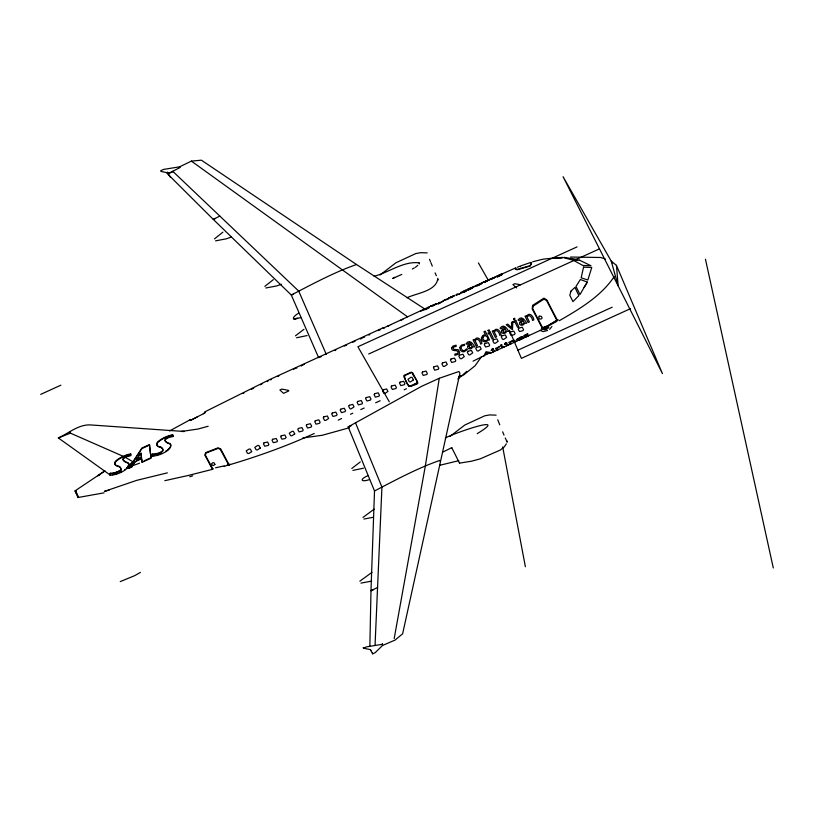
<?xml version="1.0" encoding="UTF-8"?>
<svg xmlns="http://www.w3.org/2000/svg" width="814" height="814" viewBox="0 0 814 814"><rect width="100%" height="100%" fill="white"/><g stroke="black" fill="none" stroke-linecap="round" stroke-linejoin="round"><path stroke-width="1.22" d="M224.165 466.391L228.673 464.814M314.265 433.486C286.772 446.052 258.17 456.298 229.192 464.886L227.208 465.028M230.118 464.336L229.192 464.804M369.871 645.787L370.981 590.74L374.511 490.964L348.178 426.872L421.56 386.355L439.275 378.276L458.933 371.499L459.92 373.239L402.625 633.811L395.044 640.099L382.6 645.421L375.122 652.716L372.7 653.815L370.299 649.603L363.482 648.219L363.186 647.517M169.566 430.962L190.15 419.729L190.13 420.523L203.551 413.675L205.22 412.596L205.25 411.65L269.454 379.66L383.15 327.777L383.567 328.408M190.568 420.258L190.588 419.495L191.056 420.207M164.794 480.687L188.248 475.468L212.474 469.342L212.495 468.762M212.973 468.681L212.963 469.22L205.362 455.097L206.095 453.032L218.101 448.382L220.289 449.277L228.724 465.028M204.813 411.874L204.782 412.79L203.368 413.705M104.996 470.838L75.041 490.862L78.032 497.507L104.09 492.836M78.032 497.507L77.401 495.706M515.903 267.816L515.862 269.139L517.541 269.292L529.985 265.669L531.074 263.99L531.023 262.342L520.858 265.852M383.15 327.777L384.188 327.666M383.526 327.869L383.913 328.184M423.595 309.422L423.718 310.042L425.936 309.218L429.283 307.682L429.314 306.817M424.877 308.842C424.898 310.175 428.184 308.353 428.032 307.397M464.112 290.964L464.082 291.819L466.361 290.791L465.374 291.107L465.394 290.374M467.847 289.255L467.806 290.476L474.104 286.813L469.129 288.736C471.011 289.845 475.844 285.317 469.129 288.858M475.529 285.755L475.651 286.375L477.869 285.551L481.227 284.015L481.257 283.15M476.811 285.175C476.831 286.508 480.128 284.697 479.975 283.73M375.071 644.881L381.929 487.037L355.474 422.731M118.376 466.035A12.261 5.759 -23 0 1 120.808 468.62A6.237 2.93 -23 0 1 120.686 469.556A2.544 1.19 -23 0 1 119.597 470.716A6.451 3.032 -23 0 1 116.188 472.273A13.451 6.329 -23 0 1 110.226 473.209L110.205 475.284A15.11 7.102 -23 0 0 124.949 470.116A9.849 4.63 -23 0 0 128.836 464.204A7.245 3.398 -23 0 0 127.228 462.8A20.248 9.514 -23 0 1 123.28 460.195A3.571 1.679 -23 0 1 124.44 457.926A5.067 2.381 -23 0 1 128.144 456.247L130.993 455.606L130.637 453.876A16.565 7.784 -23 0 0 116.595 460.276A5.912 2.778 -23 0 0 114.784 462.871A9.809 4.609 -23 0 0 117.47 465.781M110.205 475.284L110.226 473.209M158.211 446.245A9.809 4.609 -23 0 1 156.746 443.752A5.912 2.778 -23 0 1 158.557 441.157A16.565 7.784 -23 0 1 172.609 434.757L172.955 436.487L170.106 437.118A5.067 2.381 -23 0 0 166.402 438.807A3.571 1.679 -23 0 0 165.252 441.076A20.248 9.514 -23 0 0 169.19 443.681A7.245 3.398 -23 0 1 170.798 445.085A9.849 4.63 -23 0 1 166.921 450.997A15.11 7.102 -23 0 1 152.167 456.166L152.187 454.09A13.451 6.329 -23 0 0 158.15 453.144A6.451 3.032 -23 0 0 161.569 451.597A2.544 1.19 -23 0 0 162.658 450.437A6.237 2.93 -23 0 0 162.78 449.501A12.261 5.759 -23 0 0 161.121 447.262M152.167 456.166L152.187 454.09M439.275 378.276L425.346 465.903L394.18 638.583M483.73 356.318L485.958 351.811L491.829 352.635M437.79 278.317C436.742 291.178 416.483 293.111 406.949 297.782M551.923 326.495L549.633 329.324M614.224 276.577C601.119 296.225 579.517 309.055 559.32 320.706M545.319 327.564L546.306 327.716M584.137 287.403L579.975 294.546L575.986 286.447L580.382 279.487L587.301 282.092L584.137 287.403L587.311 282.102M142.084 462.301L141.687 458.75L135.297 461.66L131.736 467.022L128.836 468.335L141.819 448.087L149.44 444.607L151.089 458.201L142.084 462.301L141.504 458.302M128.836 468.335L142.012 448.524L149.634 445.055M132.733 464.784L131.736 467.022M133.923 463.003L135.297 461.66M136.477 459.879L141.056 453.001L141.555 457.57L136.477 459.879L137.597 457.468M138.899 455.504L140.212 453.54M506.359 443.834L504.222 446.917L500.366 450.02L480.27 458.842L471.438 461.212L459.544 463.125L451.902 447.995M481.522 356.654L475.071 365.791L463.441 375.081L458.567 377.309M267.368 381.613L268.081 380.921M369.017 335.144L369.739 334.493M301.221 366.056L301.943 365.405M335.124 350.61L335.846 349.959M360.541 339.021L363.075 337.556M436.792 304.202L437.525 303.551M462.22 292.623L462.779 292.124M470.696 288.756L471.418 288.105M463.308 374.44L466.819 371.316M380.067 274.99L395.889 262.8L415.801 253.561L420.675 252.686L427.208 252.889M449.898 436.477L464.794 425.03L484.717 415.822L489.58 414.916L496.113 415.15M415.354 267.368L417.857 265.283M457.804 378.968L462.505 375.122M214.469 238.899L222.904 232.163M362.983 517.419L374.175 509.126M359.839 581.165L371.988 572.354M264.845 286.355L273.321 279.65M295.472 335.826L303.958 329.314M351.801 468.457L360.287 461.945M128.225 465.466L133.13 461.884L125.102 457.153M298.646 313.217C295.116 314.876 289.194 320.909 297.69 318.355L293.793 318.905L300.712 317.714M103.999 471.55L97.69 475.783L99.868 474.572M140.395 572.415L134.686 575.661L120.228 581.613M390.883 324.593L431.43 305.769M458.547 377.197L461.406 375.549M367.714 475.732C359.025 479.588 361.213 482.488 369.525 479.568M394.871 277.269L392.674 278.5L401.79 274.42M477.218 433.618C513.105 412.077 447.771 435.561 445.329 438.085M110.032 474.928L58.323 437.932C69.048 433.119 79.039 423.799 91.565 425L184.3 431.491L181.39 431.461L197.995 429.039L208.18 426.231M412.311 269.027L414.336 267.918M557.122 319.861L558.211 319.8L556.481 321.55L547.893 326.19L541.412 328.52L542.002 327.716M197.1 417.033L190.527 420.37M374.511 490.964C395.828 479.934 417.022 468.386 439.733 460.439L440.343 461.518M167.796 172.833L160.979 171.439L160.684 170.737L163.563 169.424L179.68 166.809L191.382 161.111L201.394 160.185L356.512 264.509L425.722 309.625M173.006 171.734L168.233 173.596L180.169 167.47L179.68 166.809M251.424 389.357L253.714 388.197M260.511 384.757L262.037 383.984M40.7 394.373L60.877 385.185M219.841 216.086L213.258 219.373L166.982 173.311M243.081 393.528L243.885 393.131M377.574 587.454L370.981 590.74L373.229 589.865M443.081 451.963L451.862 447.608M338.227 420.156L341.554 418.538M548.249 326.719L490.221 353.357M556.857 257.804L562.688 257.458L554.019 258.13L562.362 257.855M384.025 327.788L388.064 325.875M378.205 330.616L380.525 329.548M350.498 414.265L352.788 413.217M360.775 409.574L364.204 408.018M375.62 402.808L380.179 400.732M404.161 389.794L406.44 388.756M463.451 291.168L515.445 267.999L515.404 269.342L517.49 269.749L530.321 266.015L531.715 262.525M388.064 325.936L391.035 324.572M278.001 376.312L278.846 375.936M293.467 369.271L295.024 368.559M302.727 365.059L304.273 364.346M318.895 357.682L321.225 356.624M344.322 346.103L346.642 345.044M352.798 342.236L355.118 341.178M388.37 325.956L388.99 325.671M400.61 320.37L402.94 319.312M420.573 311.284L422.893 310.215M445.991 299.694L448.321 298.636M456.227 295.034L456.796 294.77M462.942 291.972L464.499 291.27M479.894 284.249L482.224 283.191M496.845 276.526L498.392 275.814M577.065 246.886L357.906 346.744L389.296 401.79M136.294 459.432L141.371 457.122L140.985 453.693M368.701 354.009L599.45 248.87M288.797 390.944L283.526 393.345L279.894 389.977L281.797 389.102L288.563 390.384M136.172 460.724L140.435 458.791M128.653 467.887L130.576 467.012M144.149 460.836L150.905 457.753L149.44 444.607M192.715 475.803L189.743 476.76M414.428 385.114L417.826 383.567M473.046 361.182L489.275 353.073L490.323 353.317M517.908 350.173L612.209 307.204M630.504 308.648L521.387 358.363L509.452 330.281M363.482 648.219L366.361 646.906L382.468 644.281L382.377 643.559M491.687 279.131L494.454 277.554L489.855 279.294L495.807 276.933L488.369 280.382L478.408 262.912M113.36 473.534L121.133 470.278M122.792 456.135L70.431 433.15L58.323 437.932M126.923 467.948L130.352 466.585M132.641 465.679L139.55 463.197M215.496 218.498L213.258 219.373L291.3 295.024L318.508 357.387M374.074 276.272C388.939 272.497 403.337 260.928 419.068 262.841M348.178 426.872L351.353 425.651M293.416 294.22L291.3 295.024C312.617 284.005 333.801 272.456 356.512 264.509M545.726 327.269L546.428 327.177M231.268 237.078L226.272 238.838L215.578 240.842M281.41 284.269L276.506 285.989L265.771 287.983M547.527 330.525L543.03 331.613L540.028 330.311M109.178 490.15L104.324 491.412L136.721 480.352L167.379 472.853M349.471 427.716L322.313 435.256L302.808 437.973M517.419 267.236L520.014 266.188L520.39 266.758M532.783 261.732L543.111 259.167L554.385 257.957M439.652 465.303L458.74 460.693M215.568 467.806L224.176 465.883M171.337 436.355L172.955 436.487M129.619 455.423L127.951 455.799A5.067 2.381 -23 0 0 127.299 455.972M296.571 337.759L307.143 335.561M352.91 470.39L363.482 468.192M363.909 519.047L373.443 517.246M360.948 583.109L371.652 581.125M363.593 337.311L364.652 337.149M499.175 275.468L500.223 275.305M465.272 290.913L466.32 290.751M295.797 368.213L296.845 368.05M270.37 379.792L271.418 379.629M227.788 464.672L229.996 464.356M579.405 260.134L573.819 260.521L582.844 265.466L591.025 265.751L579.385 260.134M570.573 257.041L600.579 257.489L605.321 258.984M547.507 326.149L548.87 327.238L546.764 329.171A3.032 1.425 -23 0 1 543.294 329.182L543.223 328.612M520.461 284.768L514.824 283.699L512.912 284.574L516.554 287.942M407.478 316.799L191.382 161.111M548.168 325.915L548.351 327.554L546.601 328.805A3.032 1.425 -23 0 1 543.141 328.815M616.463 265.374L611.253 261.182L618.152 285.846L616.463 265.374L662.433 373.606L563.085 176.719L612.26 262.932M419.525 263.899L418.884 262.647M172.761 171.296L298.718 291.107L326.322 354.436M515.801 341.707L514.631 340.242L512.118 340.822L508.791 342.379L510.083 344.322M514.519 342.297C514.153 339.326 508.557 342.002 511.365 343.732M508.038 345.248L506.756 343.315L504.477 344.342L505.667 344.18L506.766 345.828M498.087 349.786L497.323 348.392L499.867 346.438L495.512 348.433L496.805 350.366M494.668 351.343L493.376 349.409L491.107 350.437L492.287 350.274L493.386 351.923M190.15 419.729L190.649 420.472M212.474 469.342L204.813 455.077L205.688 452.645L218.06 447.832L220.645 448.901L229.192 464.886M75.041 490.862L76.852 494.454M382.224 644.81L382.6 645.421M167.501 172.13L168.233 173.596L167.949 172.924M168.437 173.779L170.197 177.035M437.983 279.375L438.288 279.935M76.221 491.788L75.56 490.628L78.551 497.12M505.24 437.973L507.203 442.185L506.695 440.567M70.431 433.15L69.831 431.746M435.114 272.873L436.345 275.743M372.405 653.123L372.7 653.815M130.637 453.876L130.83 454.324A16.565 7.784 -23 0 0 116.778 460.724A5.912 2.778 -23 0 0 114.967 463.319A9.809 4.609 -23 0 0 117.654 466.229A12.261 5.759 -23 0 1 121.001 469.068A6.237 2.93 -23 0 1 120.879 470.004A2.544 1.19 -23 0 1 119.79 471.164A6.451 3.032 -23 0 1 116.382 472.72A13.451 6.329 -23 0 1 110.409 473.656M502.635 431.827L504.029 435.134M370.746 650.396L370.472 649.725L370.706 650.315M430.86 262.586L432.295 266.086M499.765 424.847L497.761 419.78M429.548 259.351L430.423 261.508M705.463 259.279L773.3 567.979M502.676 446.896L525.386 566.748M459.452 462.515L459.544 463.125M172.609 434.757L172.761 436.039M128.225 466.096A9.849 4.63 -23 0 0 128.643 463.766A7.245 3.398 -23 0 0 127.035 462.362A20.248 9.514 -23 0 1 123.087 459.747A3.571 1.679 -23 0 1 123.138 458.689M127.92 466.615A9.849 4.63 -23 0 1 127.554 467.134M127.106 467.653A9.849 4.63 -23 0 1 126.608 468.172M125.427 469.179A9.849 4.63 -23 0 1 124.766 469.668M121.317 471.703A15.11 7.102 -23 0 1 120.075 472.293M117.521 473.321A15.11 7.102 -23 0 1 116.219 473.738M114.937 474.104A15.11 7.102 -23 0 1 112.403 474.613M123.25 458.486A3.571 1.679 -23 0 1 123.779 457.875M124.257 457.478A5.067 2.381 -23 0 1 124.796 457.112M125.692 456.613A5.067 2.381 -23 0 1 126.648 456.196M160.745 447.079A12.261 5.759 -23 0 0 159.432 446.662A9.809 4.609 -23 0 1 158.984 446.55M165.364 439.163A3.571 1.679 -23 0 0 165.059 440.628A20.248 9.514 -23 0 0 169.007 443.233A7.245 3.398 -23 0 1 170.604 444.637A9.849 4.63 -23 0 1 170.584 445.991M165.741 438.756A3.571 1.679 -23 0 1 166.219 438.359M166.728 450.549A15.11 7.102 -23 0 1 165.629 451.261M160.765 453.713A15.11 7.102 -23 0 1 159.483 454.202M158.191 454.619A15.11 7.102 -23 0 1 156.899 454.975M154.365 455.494A15.11 7.102 -23 0 1 151.984 455.718M170.421 446.479A9.849 4.63 -23 0 1 169.892 447.497M169.516 448.015A9.849 4.63 -23 0 1 169.078 448.534M168.569 449.053A9.849 4.63 -23 0 1 167.389 450.061M166.483 438.176A5.067 2.381 -23 0 1 167.653 437.494M167.969 437.342A5.067 2.381 -23 0 1 169.912 436.68M152.381 454.538A13.451 6.329 -23 0 0 158.343 453.591A6.451 3.032 -23 0 0 161.752 452.045A2.544 1.19 -23 0 0 162.841 450.885A6.237 2.93 -23 0 0 162.963 449.949A12.261 5.759 -23 0 0 159.615 447.11A9.809 4.609 -23 0 1 156.939 444.2A5.912 2.778 -23 0 1 158.74 441.605A16.565 7.784 -23 0 1 172.792 435.205M512.84 321.723L512.474 329.751L506.247 324.735L507.641 324.094L511.701 327.625L511.497 322.334L512.84 321.723M482.855 337.668C482.539 343.03 491.585 340.272 485.938 335.785L483.831 336.019L482.855 337.668M491.666 349.399L493.243 348.789L491.666 349.399M505.046 343.305L506.623 342.694L505.046 343.305M481.471 337.759C480.748 341.544 486.284 343.589 488.064 340.15L489.57 340.028L485.246 331.166L483.964 331.746L485.388 334.666L482.855 335.348L481.471 337.759M430.769 306.135L432.946 306.003L436.935 303.581L430.769 306.135M432.61 305.525L435.653 304.161L432.61 305.525M438.614 302.584L438.583 303.439L440.852 302.279L438.614 302.584M448.728 297.955L450.895 297.822L454.894 295.401L448.728 297.955M450.569 297.344L453.612 295.981L450.569 297.344M456.349 294.495L456.481 295.116L458.699 294.292L462.047 292.755L462.077 291.89L460.795 292.47C460.948 293.427 457.651 295.248 457.631 293.915L456.349 294.495M482.702 282.478L484.879 282.346L488.878 279.914L482.702 282.478M484.544 281.868L487.596 280.494L484.544 281.868M459.727 347.517L460.5 350.366L462.199 351.597A3.49 3.073 -19.3 0 0 464.336 351.617L467.338 349.603L466.371 348.891L465.333 350.03A3.032 2.666 -19.3 0 1 463.858 350.569A2.188 1.923 -19.3 0 1 462.464 350.285L461.233 348.545L461.212 347.059A2.167 1.913 -19.3 0 1 462.077 345.93L464.458 345.38L464.702 344.302L461.426 345.095L459.727 347.517M532.631 305.392L532.193 308.872L542.195 328.011L547.741 325.956L557.315 320.156L546.916 300.091L543.956 298.117L532.631 305.392M533.17 306.084L532.722 308.832L542.602 327.747L547.659 325.834L556.847 320.34L546.662 300.702L544.149 299.023L533.17 306.084M546.723 327.625L545.4 328.225L546.723 327.625M451.709 347.782C451.037 352.381 457.478 349.094 458.323 352.187L457.081 353.724L454.863 354.049L454.894 355.352L458.669 354.09A3.256 2.859 -19.3 0 0 459.686 352.574L458.435 349.776L454.273 349.42L453.225 348.606L453.53 347.09L456.186 346.367L456.094 345.167L453.022 346.042L451.709 347.782M525.122 335.429L529.09 335.134A1.943 0.56 -23.7 0 1 528.642 335.714L524.613 337.545L524.847 337.016C534.645 333.384 515.923 338.593 527.838 333.832L525.122 335.429M488.044 330.382C488.787 333.414 490.781 328.347 488.044 330.382M513.542 318.762C514.295 321.784 516.279 316.727 513.542 318.762M467.602 346.347C466.717 349.705 472.049 349.705 472.639 346.866L474.776 346.917C473.015 343.874 469.627 338.644 466.096 343.671L467.094 344.353L469.403 342.735L470.98 343.762L468.711 344.81L467.602 346.347M501.587 330.86C500.702 334.218 506.023 334.228 506.623 331.39L508.75 331.43C506.99 328.398 503.612 323.168 500.081 328.184L501.078 328.876L503.378 327.248L504.955 328.286L502.686 329.334L501.587 330.86M519.546 322.68C518.66 326.038 523.982 326.038 524.582 323.209L526.709 323.25C524.949 320.217 521.571 314.977 518.04 320.004L519.037 320.685L521.336 319.068L522.914 320.095L520.645 321.143L519.546 322.68M583.557 267.145L581.176 277.798L587.84 280.006L591.768 267.491L583.557 267.145M516.503 339.591C517.47 341.849 521.489 339.072 523.026 338.186L519.698 339.55A2.228 0.641 -23.7 0 1 518.549 339.784L517.877 339.55L523.087 337.169A3.816 1.099 -23.7 0 0 522.608 336.681L522.252 336.66A3.103 0.895 -23.7 0 0 520.645 337.006L516.503 339.591M517.816 339L521.743 337.454L517.816 339M571.001 291.076L569.81 295.228L572.934 301.638L578.856 295.675L574.959 287.393L571.001 291.076M474.949 339.509L474.776 340.079L473.972 339.458L473.097 339.855L476.17 346.143L477.452 345.563L475.173 340.883C476.841 336.711 480.575 341.442 480.616 344.119L481.898 343.539C481.735 340.313 477.584 335.399 474.949 339.509M494.129 330.769L493.956 331.339L493.152 330.718L492.277 331.115L495.35 337.403L496.632 336.823L494.352 332.143C496.021 327.971 499.755 332.702 499.786 335.378L501.068 334.798C500.915 331.573 496.764 326.658 494.129 330.769M526.882 315.842L526.719 316.412L525.915 315.791L525.04 316.188L528.103 322.476L529.385 321.896L527.106 317.216C528.785 313.044 532.519 317.775 532.549 320.451L533.831 319.871C533.679 316.646 529.527 311.731 526.882 315.842M539.214 316.198L538.797 317.592L539.601 319.108L541.524 318.864L542.104 317.867L541.279 316.29L539.214 316.198M404.222 375.346L403.785 376.679L408.984 386.589L417.806 382.611L412.596 372.69L411.253 372.161L404.222 375.346M404.578 375.671C404.802 379.772 408.211 390.72 414.021 384.493C421.856 383.404 412.851 376.913 412.291 373.036L411.294 372.639L404.578 375.671M469.088 345.981L469.658 347.873L471.225 347.405L472.11 346.082L471.367 344.556L469.088 345.981M503.062 330.504L503.642 332.397L505.209 331.919L506.084 330.596L505.341 329.07L503.062 330.504M521.021 322.313L521.601 324.206L523.168 323.738L524.043 322.415L523.3 320.889L521.021 322.313M486.538 352.452L485.775 354.314L488.715 352.981L486.538 352.452M502.33 274.43L497.252 276.984L500.986 275.04L496.794 276.363L502.33 273.596L498.137 275.763L502.33 274.43M294.729 433.893L291.778 435.846L290.578 435.653L289.275 433.19L292.236 431.278L293.427 431.43L294.729 433.893M298.382 428.469L297.792 429.436L299.094 431.898L302.604 431.003L303.205 430.036L301.902 427.564L298.382 428.469M306.858 424.613L306.268 425.58L307.57 428.042L311.08 427.136L311.681 426.17L310.368 423.707L306.858 424.613M315.333 420.746L314.743 421.713L316.046 424.175L319.556 423.27L320.146 422.313L318.844 419.841L315.333 420.746M323.809 416.89L323.219 417.857L324.521 420.319L325.712 420.472L328.622 418.447L327.32 415.985L323.809 416.89M332.285 413.024L331.695 413.99L332.997 416.453L336.508 415.547L337.098 414.58L335.795 412.118L332.285 413.024M340.761 409.167L340.171 410.134L341.473 412.596L344.983 411.691L345.574 410.724L344.271 408.262L340.761 409.167M349.237 405.301L348.646 406.267L349.949 408.73L351.129 408.882L354.049 406.858L352.747 404.395L349.237 405.301M357.712 401.444L357.122 402.411L358.425 404.873L361.935 403.968L362.525 403.001L361.223 400.539L357.712 401.444M366.188 397.578L365.598 398.545L366.9 401.007L370.411 400.101L371.001 399.135L369.698 396.672L366.188 397.578M374.664 393.722L374.074 394.688L375.376 397.151L378.886 396.245L379.477 395.278L378.174 392.816L374.664 393.722M383.14 389.855L382.539 390.822L383.852 393.284L385.032 393.437L387.952 391.422L386.65 388.96L383.14 389.855M413.4 379.894L410.48 381.919L409.3 381.756L407.997 379.293L410.917 377.279L412.098 377.431L413.4 379.894M422.537 371.988L421.937 372.954L423.239 375.417L426.75 374.511L427.35 373.545L426.048 371.082L422.537 371.988M434.015 366.748L433.424 367.714L434.727 370.177L438.237 369.281L438.827 368.315L437.525 365.852L434.015 366.748M442.49 362.891L441.9 363.858L443.203 366.32L444.383 366.473L447.303 364.448L446.001 361.986L442.49 362.891M450.966 359.025L450.376 359.992L451.678 362.454L455.189 361.558L455.779 360.592L454.477 358.119L450.966 359.025M459.442 355.169L458.852 356.135L460.154 358.598L461.334 358.75L464.255 356.725L462.952 354.263L459.442 355.169M467.918 351.302L467.328 352.269L468.63 354.731L469.81 354.894L472.731 352.859L471.428 350.396L467.918 351.302M476.394 347.446L475.793 348.412L477.106 350.875L478.286 351.027L481.206 349.002L479.904 346.54L476.394 347.446M484.869 343.579L484.269 344.546L485.571 347.008L489.092 346.103L489.682 345.136L488.38 342.674L484.869 343.579M493.345 339.723L492.745 340.69L494.047 343.152L495.238 343.305L498.158 341.28L496.855 338.817L493.345 339.723M501.821 335.856L501.221 336.823L502.523 339.285L503.713 339.438L506.634 337.413L505.331 334.951L501.821 335.856M510.286 332L509.696 332.967L510.999 335.429L514.509 334.523L515.109 333.557L513.807 331.094L510.286 332M518.762 328.134L518.172 329.1L519.474 331.563L522.985 330.657L523.585 329.69L522.273 327.228L518.762 328.134M391.615 386.009L391.025 386.976L392.328 389.438L395.848 388.543L396.438 387.576L395.136 385.114L391.615 386.009M400.101 382.173L399.511 383.14L400.814 385.602L404.324 384.707L404.924 383.74L403.622 381.278L400.101 382.173M251.689 451.638L248.83 453.51L247.507 453.337L246.204 450.875L249.186 448.992L250.386 449.175L251.689 451.638M260.277 448.056L257.316 449.969L256.115 449.786L254.813 447.334L257.784 445.411L258.984 445.604L260.277 448.056M264.021 442.826L263.41 443.762L264.713 446.214L268.274 445.421L268.874 444.485L267.582 442.033L264.021 442.826M281.257 435.775L280.647 436.701L281.949 439.163L285.144 438.553L286.131 437.464L284.829 435.002L281.257 435.775M272.629 439.285L272.018 440.211L273.321 442.663L276.892 441.9L277.503 440.964L276.2 438.512L272.629 439.285M214.876 464.458L213.543 465.496L212.322 465.252L211.548 463.777L212.963 462.627L214.184 462.861L214.876 464.458M439.936 303.052L438.41 303.785L439.936 303.052M465.445 291.432L463.858 292.155L465.445 291.432M444.78 300.02L441.473 302.126L445.014 299.654L448.076 299.125L444.78 300.02M564.183 257.377L563.776 257.682L571.866 259.87L577.716 259.493L564.183 257.377M490.242 332.041L487.973 333.079L488.431 334.015L489.418 333.567L492.032 338.919L493.315 338.339L490.242 332.041M515.75 320.421L513.471 321.459L513.929 322.395L514.926 321.947L517.531 327.299L518.813 326.709L515.75 320.421M501.638 344.607L500.356 345.197L502.126 347.558A1.862 0.539 -23.7 0 0 503.113 347.436C506.756 346.123 501.322 347.751 501.638 344.607"/></g></svg>
